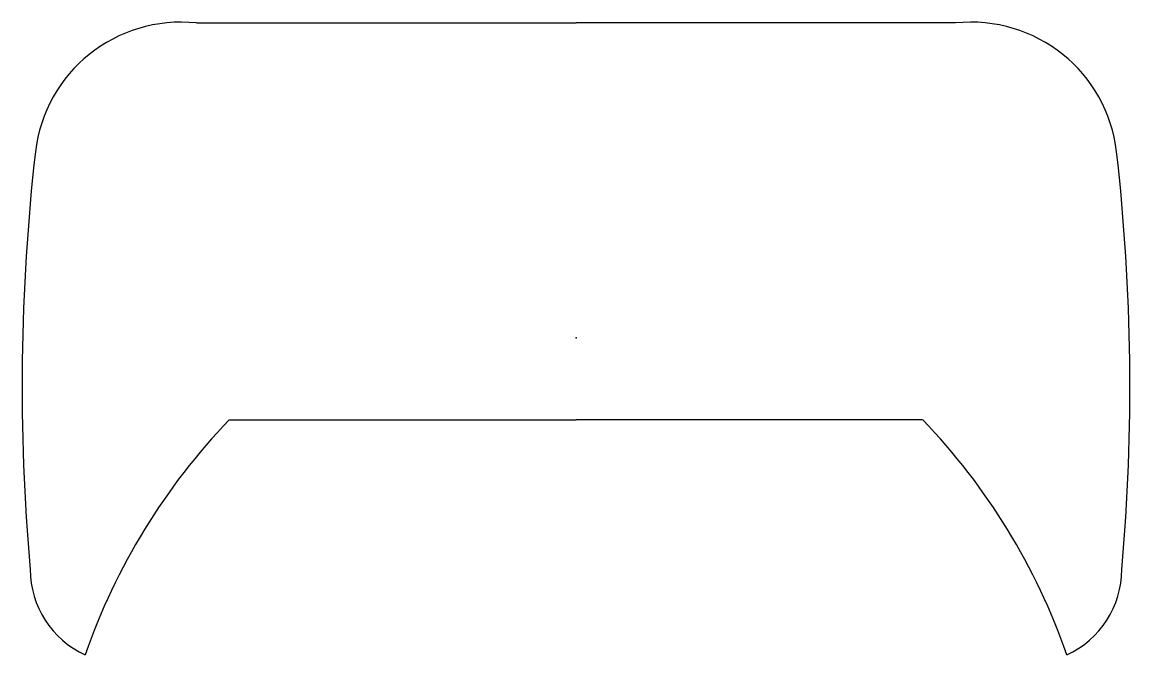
# Model space of a CAD drawing. Header units: millimetres. Extents: x -72 to 72, y -41 to 41.
import ezdxf

# ---------------------------------------------------------------- set-up
doc = ezdxf.new("R2010")
doc.units = ezdxf.units.MM
doc.layers.get('0').update_dxf_attribs({"linetype": 'CONTINUOUS'})

msp = doc.modelspace()

# ---------------------------------------------------------------- linework, layer by layer
for p, q in [((-49.39, 41), (0, 41)), ((49.39, 41), (0, 41)), ((-45.1, -10.67), (0, -10.67)), ((45.1, -10.67), (0, -10.67))]:
    msp.add_line(p, q)
for centre, radius, start, end in [((-51.4, 22.05), 19.05, 83.9399, 173.5257), ((51.4, 22.05), 19.05, 6.4743, 96.0601), ((198.37, -6.29), 270.43, 173.5257, 185.0669), ((-198.37, -6.29), 270.43, -5.0669, 6.4743), ((15.64, -68.95), 84.18, 136.1853, 160.819), ((-15.64, -68.95), 84.18, 19.181, 43.8147), ((-58.77, -30.17), 12.23, 180, 245.3952), ((58.77, -30.17), 12.23, -65.3952, 0)]:
    msp.add_arc(centre, radius, start, end)
msp.add_point((0, 0))
msp.add_point((0, 0))

doc.saveas('drawing.dxf')
